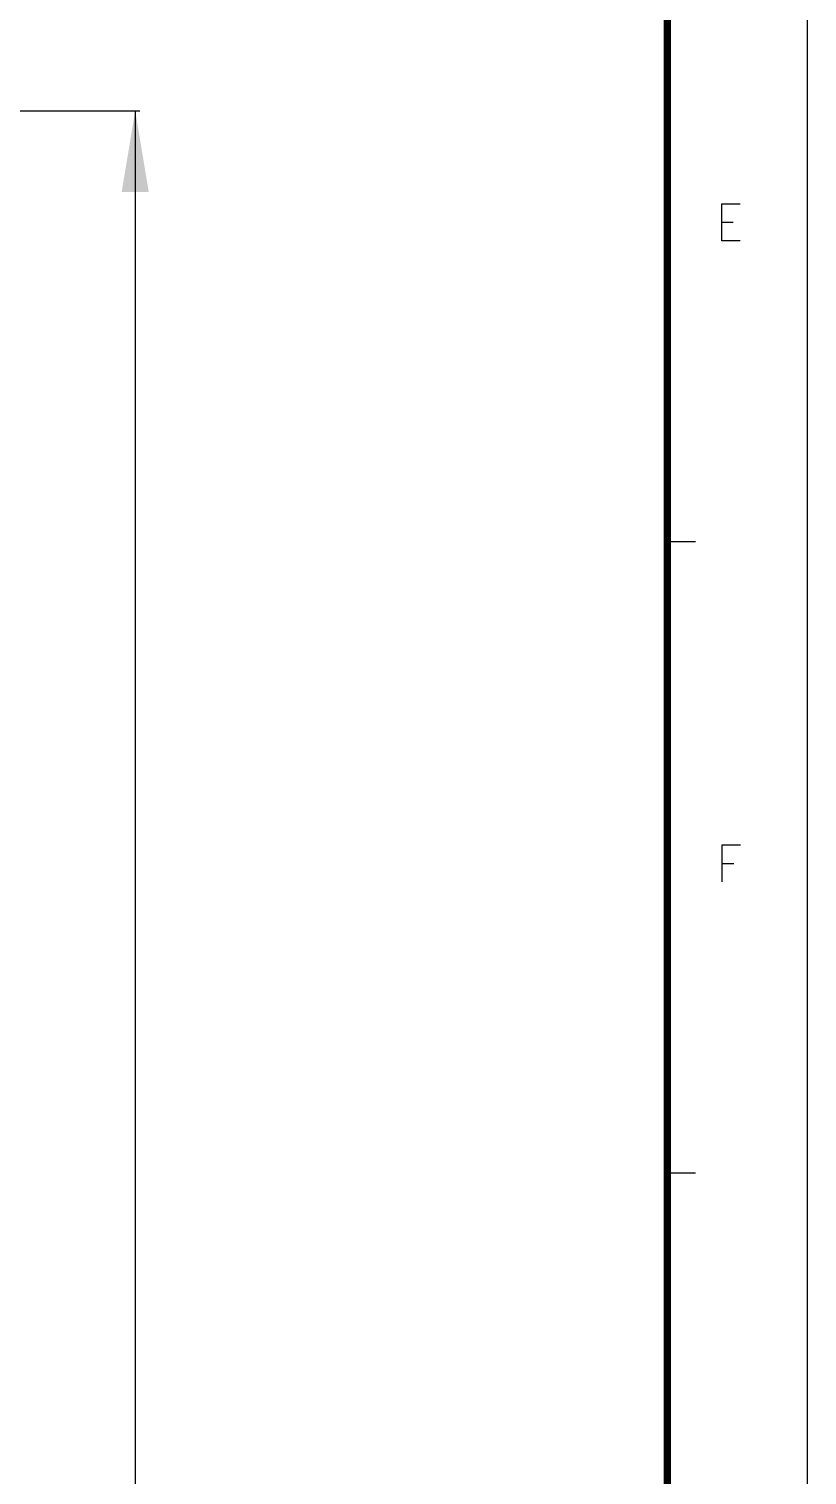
# Model space of a CAD drawing. Header units: millimetres. Extents: x 0 to 1173, y -4 to 841.
# Drawn here: x 1087.2 to 1173.5, y 387 to 547.3 of the extents above; entities that cross this region are included whole.
import ezdxf

# ---------------------------------------------------------------- set-up
doc = ezdxf.new("R2010")
doc.units = ezdxf.units.MM
doc.header["$LTSCALE"] = 65.395
doc.layers.get('0').update_dxf_attribs({"linetype": 'CONTINUOUS'})
doc.layers.add('0_END_MODULE_W_CAM_SOLIFIED_BL2', color=7, linetype='CONTINUOUS')
doc.styles.get("Standard").update_dxf_attribs({"font": 'txt', "width": 0.8})
doc.dimstyles.new('DIMSTYLE_1', dxfattribs={"dimtxt": 6, "dimasz": 9, "dimexe": 0.5, "dimexo": 0, "dimgap": 1.5, "dimtad": 1, "dimlfac": 6, "dimzin": 0, "dimdsep": 46, "dimtxsty": 'Standard', "dimblk": '_FILLED', "dimblk1": '_FILLED', "dimblk2": '_FILLED', "dimcen": 0.09, "dimadec": 0, "dimazin": 0, "dimtp": 0.01, "dimtm": 0.01, "dimtfac": 1, "dimtofl": 0, "dimtmove": 0, "dimatfit": 3, "dimldrblk": '_FILLED', "dimfxl": 0, "dimtolj": 1, "dimtzin": 0, "dimarcsym": 0})

# ---------------------------------------------------------------- blocks, each defined once
blk = doc.blocks.new('_FILLED')
at = {"color": 0, "linetype": 'ByBlock'}
blk.add_solid([(0, 0), (-1, 0.167), (-1, -0.167)], dxfattribs=at)
blk = doc.blocks.new('*D29')
at = {"color": 2, "linetype": 'Continuous'}
for p, q in [((1058.86, 538.23), (1099.5, 538.23)), ((1099, 538.23), (1099, 355.86)), ((1099, 173.48), (1099, 355.86)), ((1043.43, 173.48), (1099.5, 173.48))]:
    blk.add_line(p, q, dxfattribs=at)
at = {"color": 2, "linetype": 'Continuous', "xscale": 9, "yscale": 9, "zscale": 9}
for p, rotation in [((1099, 538.23), 90), ((1099, 173.48), 270)]:
    blk.add_blockref('_FILLED', p, dxfattribs=dict(at, rotation=rotation))
blk = doc.blocks.new('0_END_MODULE_W_CAM_SOLIFIED_BL2', base_point=(670.806, 355.8574))
at = {"layer": '0_END_MODULE_W_CAM_SOLIFIED_BL2', "color": 2, "linetype": 'Continuous'}
dim = blk.add_linear_dim(base=(1099.0009, 173.4824), p1=(1058.8582, 538.2324), p2=(1043.4273, 173.4824), angle=270, dimstyle='DIMSTYLE_1', dxfattribs=at)
dim.commit()
dim.dimension.update_dxf_attribs({"geometry": '*D29', "text_midpoint": (1099.0009, 339.0574), "dimtype": 160})

msp = doc.modelspace()

# ---------------------------------------------------------------- linework, layer by layer
at = {"color": 7, "linetype": 'Continuous'}
for p, q in [((1173.4884, 841), (1173.4884, 0)), ((1164.0237, 525.8666), (1165.3104, 525.8666)), ((1158.0477, 490.4976), (1161.1359, 490.4976)), ((1164.0647, 454.7956), (1165.3514, 454.7956)), ((1158.0477, 420.5), (1161.1359, 420.5))]:
    msp.add_line(p, q, dxfattribs=at)
at = {"color": 7, "linetype": 'Continuous', "const_width": 0.8235}
msp.add_lwpolyline([(1158.0062, 825.5594), (1158.0062, 25.7344)], dxfattribs=at)
at = {"color": 7, "linetype": 'Continuous'}
for points in [[(1166.0824, 523.8079), (1164.0237, 523.8079), (1164.0237, 527.9254), (1166.0824, 527.9254)], [(1164.0647, 452.7368), (1164.0647, 456.8543), (1166.1234, 456.8543)]]:
    msp.add_lwpolyline(points, dxfattribs=at)

# ---------------------------------------------------------------- block references
at = {"layer": '0_END_MODULE_W_CAM_SOLIFIED_BL2'}
msp.add_blockref('0_END_MODULE_W_CAM_SOLIFIED_BL2', (670.806, 355.8574), dxfattribs=at)

doc.saveas('drawing.dxf')
